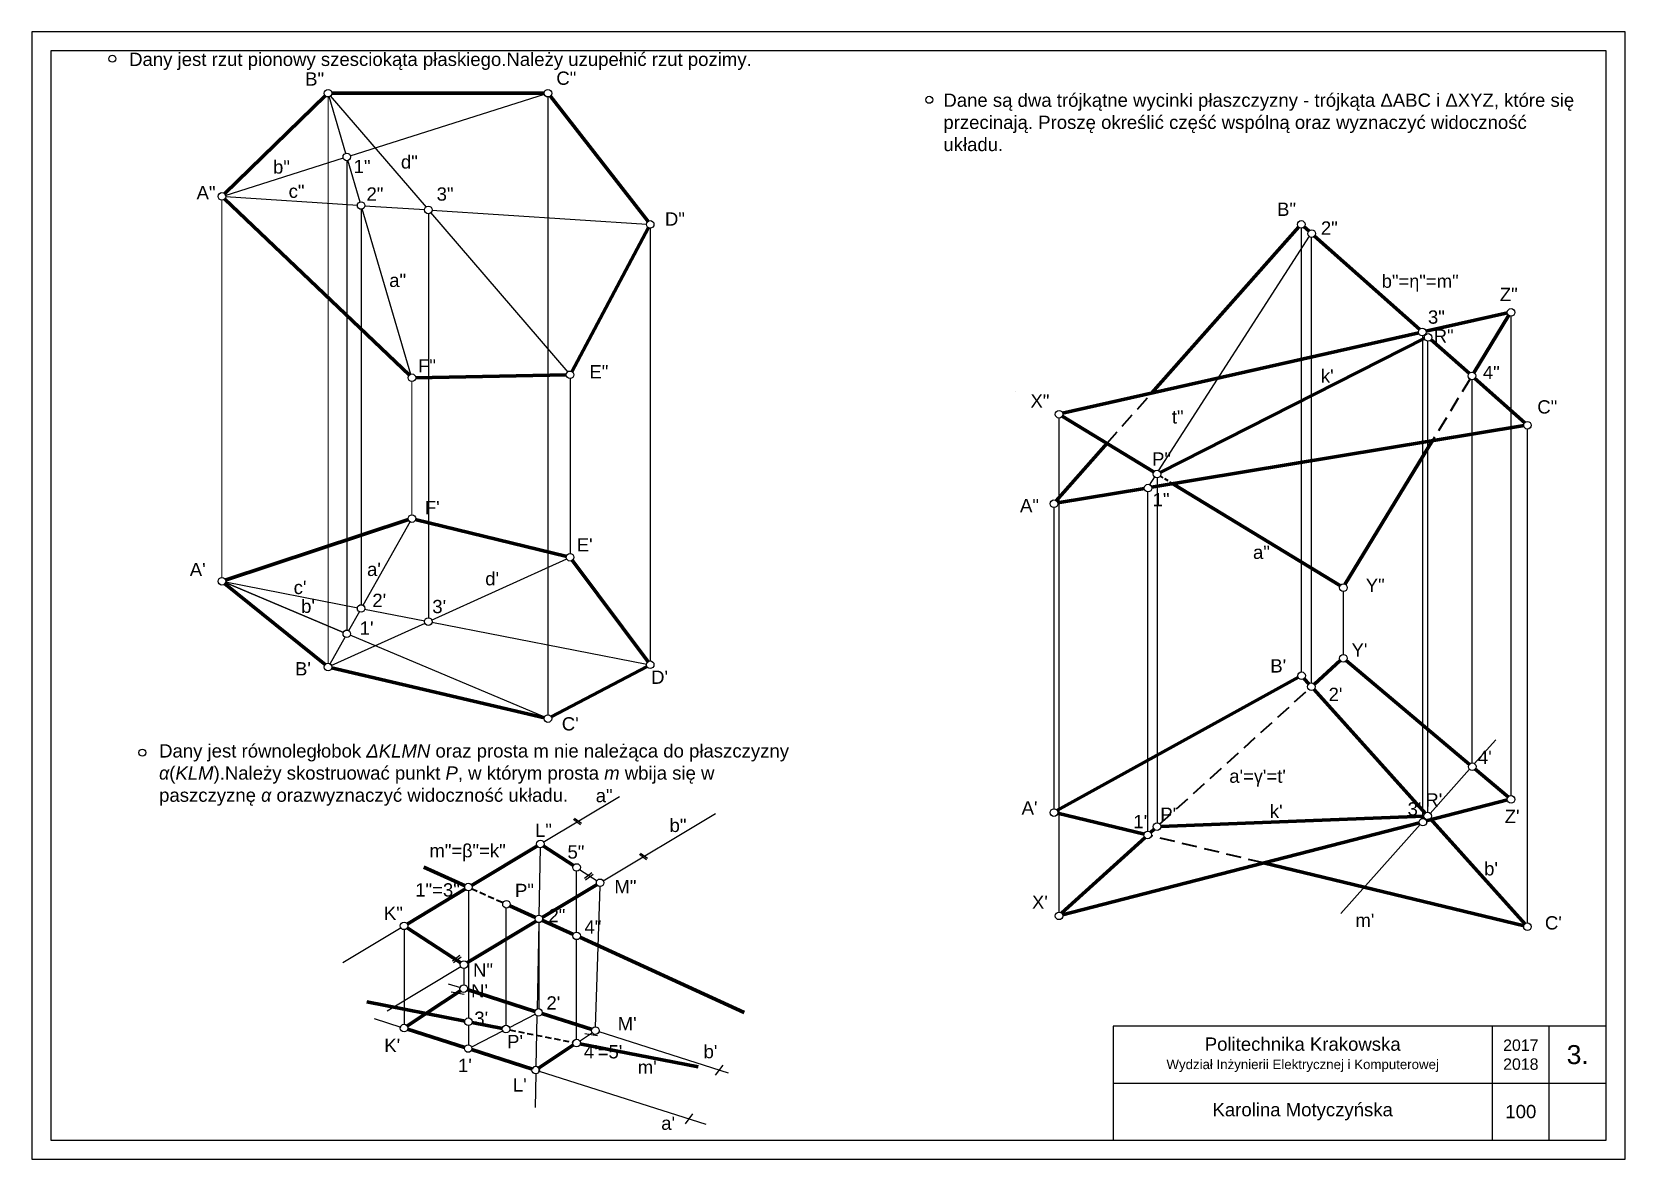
# Model space of a CAD drawing. Header units: inches. Extents: x 6 to 426, y 4 to 301.
import ezdxf

# ---------------------------------------------------------------- set-up
doc = ezdxf.new("R2010")
doc.units = ezdxf.units.IN
doc.header["$LTSCALE"] = 4
doc.header["$MEASUREMENT"] = 0
doc.linetypes.add('ACAD_ISO03W100', pattern=[30, 12, -18])
doc.linetypes.add('KRESKOWAX2', pattern=[1.5, 1, -0.5])
for name, color, linetype in [('ZADANIE 1', 7, 'Continuous'), ('ZADANIE 2', 7, 'Continuous'), ('ZADANIE 3', 7, 'Continuous')]:
    doc.layers.add(name, color=color, linetype=linetype)
doc.styles.get("Standard").update_dxf_attribs({"font": 'arial.ttf', "height": 3.5})

msp = doc.modelspace()

# ---------------------------------------------------------------- linework, layer by layer
for p, q in [((391.21, 8.93), (391.21, 38.93)), ((406.21, 8.93), (406.21, 38.93)), ((291.21, 23.93), (421.21, 23.93))]:
    msp.add_line(p, q)
for points in [[(6.21, 3.93), (426.21, 3.93), (426.21, 300.93), (6.21, 300.93)], [(11.21, 8.93), (421.21, 8.93), (421.21, 295.93), (11.21, 295.93)], [(291.21, 8.93), (421.21, 8.93), (421.21, 38.93), (291.21, 38.93)]]:
    msp.add_lwpolyline(points, close=True)
for centre in [(27.43, 293.86), (242.78, 283.03), (35.36, 111.02)]:
    msp.add_circle(centre, 0.917)
at = {"layer": 'ZADANIE 1', "lineweight": 70}
for p, q in [((56.98, 258.22), (83.63, 284.13)), ((85.2, 284.77), (141.33, 284.77)), ((142.81, 284.05), (168.63, 250.93)), ((105.74, 210.44), (56.98, 256.95)), ((168.76, 249.4), (148.53, 211.38)), ((147.18, 210.55), (107.32, 209.82)), ((105.53, 172.42), (57.19, 156.47)), ((107.29, 172.49), (147.2, 162.71)), ((148.64, 161.76), (168.65, 134.92)), ((57.03, 155.61), (83.57, 134.15)), ((85.18, 133.36), (141.35, 120.21)), ((143.06, 120.43), (168.41, 133.71))]:
    msp.add_line(p, q, dxfattribs=at)
at = {"layer": 'ZADANIE 1', "lineweight": 18}
for p, q in [((84.28, 283.85), (84.28, 134.49)), ((56.32, 256.66), (56.32, 157.1)), ((106.4, 208.89), (106.4, 173.62))]:
    msp.add_line(p, q, dxfattribs=at)
at = {"layer": 'ZADANIE 1'}
for p, q in [((88.97, 268.87), (84.54, 283.89)), ((84.88, 284.08), (110.12, 254.72)), ((90.11, 268.27), (141.37, 284.49)), ((142.25, 283.85), (142.25, 120.92)), ((57.19, 257.86), (88.36, 267.72)), ((89.23, 267.08), (89.23, 143.24)), ((92.75, 256.06), (89.49, 267.12)), ((57.23, 257.52), (92.1, 255.24)), ((93.01, 254.27), (93.01, 149.93)), ((106.14, 210.68), (93.27, 254.3)), ((93.93, 255.12), (109.81, 254.09)), ((110.72, 253.11), (110.72, 146.47)), ((111.32, 253.33), (147.5, 211.26)), ((111.64, 253.97), (168.28, 250.27)), ((169.2, 249.29), (169.2, 135.1)), ((148.09, 209.65), (148.09, 163.41)), ((105.95, 171.91), (93.46, 149.81)), ((111.56, 145.93), (147.26, 162.12)), ((57.16, 155.83), (88.39, 142.68)), ((88.39, 142.68), (57.16, 155.83)), ((57.22, 156.01), (92.11, 149.19)), ((92.56, 148.22), (89.68, 143.13)), ((93.91, 148.84), (109.82, 145.73)), ((85.12, 133.95), (109.89, 145.18)), ((111.62, 145.38), (168.29, 134.3)), ((88.78, 141.53), (84.73, 134.37)), ((141.4, 120.36), (90.08, 141.97))]:
    msp.add_line(p, q, dxfattribs=at)
for centre in [(84.28, 284.77), (142.25, 284.77), (89.23, 267.99), (56.32, 257.58), (93.01, 255.18), (110.72, 254.03), (169.2, 250.21), (340.84, 250.21), (343.58, 247.78), (396.15, 227.02), (372.73, 221.85), (374.28, 220.43), (106.4, 209.81), (148.09, 210.57), (385.83, 210.28), (277, 200.17), (400.46, 197.29), (302.82, 184.43), (300.44, 180.72), (275.65, 176.61), (106.4, 172.7), (148.09, 162.5), (56.32, 156.19), (351.94, 154.49), (93.01, 149.01), (89.23, 142.33), (110.72, 145.55), (84.28, 133.57), (169.2, 134.18), (351.94, 135.9), (340.91, 131.29), (343.51, 128.39), (142.25, 120), (385.91, 107.32), (396.15, 98.7), (275.65, 95.22), (302.82, 91.54), (372.88, 92.71), (374.18, 94.32), (300.35, 89.35), (140.25, 86.96), (149.8, 80.77), (121.3, 75.59), (156.01, 76.73), (131.32, 71.07), (139.85, 67.23), (277, 68.02), (104.33, 65.39), (149.8, 62.75), (400.46, 65.15), (120.09, 55.16), (120.05, 48.86), (139.76, 42.59), (104.33, 38.45), (121.3, 40.11), (131.19, 38.19), (154.77, 37.8), (121.22, 33.07), (149.8, 34.51), (139.04, 27.39)]:
    msp.add_circle(centre, 1, dxfattribs=at)
msp.add_arc((139.04, 27.39), 0.917, 331.1915, 162.3428, dxfattribs=at)
at = {"layer": 'ZADANIE 2'}
for p, q in [((141.03, 87.43), (161.12, 99.5)), ((161.12, 99.5), (161.12, 99.5)), ((148.99, 93.47), (150.84, 92.11)), ((149.26, 93.76), (151.12, 92.4)), ((156.8, 77.21), (186.45, 95.01)), ((140.23, 86.05), (139.87, 68.15)), ((166.4, 84.26), (168.26, 82.9)), ((166.68, 84.55), (168.53, 83.19)), ((149.8, 63.67), (149.8, 79.85)), ((150.57, 80.27), (155.24, 77.23)), ((153.82, 79.34), (151.85, 77.82)), ((154.15, 78.91), (152.18, 77.39)), ((154.8, 38.72), (155.98, 75.82)), ((121.3, 74.67), (121.3, 41.03)), ((131.27, 39.1), (131.27, 70.16)), ((88.21, 55.72), (103.54, 64.92)), ((104.33, 64.48), (104.33, 39.36)), ((139.83, 66.31), (139.37, 43.42)), ((139.84, 66.31), (139.84, 43.5)), ((149.8, 35.43), (149.8, 61.83)), ((99.87, 43.02), (119.31, 54.69)), ((119.03, 57.55), (117.06, 56.04)), ((119.36, 57.12), (117.39, 55.6)), ((120.05, 54.25), (120.05, 49.77)), ((115.99, 50.15), (119.18, 49.14)), ((116.78, 48), (120.14, 47.43)), ((138.98, 42.11), (132.04, 38.55)), ((96.42, 40.95), (103.45, 38.72)), ((121.3, 39.2), (121.3, 33.98)), ((139.33, 41.78), (139.06, 28.3)), ((130.41, 37.71), (122.07, 33.43)), ((150.56, 35.02), (154, 37.3)), ((151.94, 37.06), (155.3, 36.48)), ((155.64, 37.53), (189.77, 26.66)), ((139.02, 26.47), (138.84, 17.54)), ((139.92, 27.11), (183.9, 13.11)), ((188.31, 28.64), (186.37, 26.02)), ((180.38, 15.84), (178.44, 13.23))]:
    msp.add_line(p, q, dxfattribs=at)
at = {"layer": 'ZADANIE 2', "lineweight": 70}
for p, q in [((122.09, 76.06), (139.46, 86.49)), ((141.02, 86.46), (149.03, 81.27)), ((140.71, 67.55), (155.23, 76.26)), ((105.11, 65.86), (120.52, 75.11)), ((105.1, 64.89), (119.32, 55.66)), ((120.88, 55.64), (139.17, 66.62)), ((105.09, 38.95), (119.29, 48.35)), ((120.93, 48.58), (138.89, 42.86)), ((140.63, 42.3), (153.89, 38.08)), ((105.2, 38.16), (120.35, 33.34)), ((139.8, 27.9), (149.03, 34.01)), ((122.09, 32.78), (138.17, 27.66))]:
    msp.add_line(p, q, dxfattribs=at)
at = {"layer": 'ZADANIE 2', "color": 1, "lineweight": 70}
for p, q in [((109.57, 80.87), (120.47, 75.96)), ((132.16, 70.69), (139.01, 67.61)), ((140.68, 66.85), (148.96, 63.13)), ((150.63, 62.37), (193.94, 42.52)), ((94.51, 45.38), (120.4, 40.29)), ((122.2, 39.94), (130.29, 38.35)), ((150.7, 34.34), (181.81, 28.22))]:
    msp.add_line(p, q, dxfattribs=at)
at = {"layer": 'ZADANIE 2', "color": 1, "linetype": 'KRESKOWAX2', "lineweight": 35, "ltscale": 0.4}
for p, q in [((122.14, 75.21), (130.49, 71.45)), ((132.09, 37.99), (148.9, 34.69))]:
    msp.add_line(p, q, dxfattribs=at)
at = {"layer": 'ZADANIE 3', "color": 1, "lineweight": 70}
for p, q in [((301.37, 205.74), (340.23, 249.53)), ((341.52, 249.61), (342.9, 248.39)), ((344.27, 247.17), (372.07, 222.49)), ((375.01, 219.88), (385.15, 210.89)), ((375.01, 219.88), (375.73, 219.25)), ((386.52, 209.67), (399.78, 197.9)), ((399.55, 197.22), (301.32, 180.95)), ((276.18, 177.36), (289.66, 192.55)), ((299.52, 180.65), (276.54, 176.84)), ((276.4, 95.74), (340.07, 130.93)), ((341.52, 130.6), (342.9, 129.07)), ((344.12, 127.71), (373.57, 95)), ((299.47, 89.53), (276.55, 95.05)), ((374.8, 93.64), (399.84, 65.83)), ((399.58, 65.41), (330.84, 81.97))]:
    msp.add_line(p, q, dxfattribs=at)
at = {"layer": 'ZADANIE 3'}
for p, q in [((340.84, 249.3), (340.84, 132.2)), ((303.23, 185.25), (343.01, 247.06)), ((343.51, 129.31), (343.51, 246.86)), ((396.07, 226.1), (396.07, 99.62)), ((372.81, 220.92), (372.81, 93.63)), ((374.18, 95.24), (374.18, 219.52)), ((385.83, 209.36), (385.83, 108.23)), ((276.93, 199.25), (276.93, 68.93)), ((400.39, 196.38), (400.39, 66.07)), ((300.85, 181.54), (302.25, 183.72)), ((302.82, 183.51), (302.82, 92.46)), ((300.36, 90.23), (300.36, 179.81)), ((275.57, 175.7), (275.57, 96.13)), ((351.87, 153.58), (351.87, 136.81)), ((386.43, 108.07), (392.08, 114.41)), ((374.79, 95.01), (385.22, 106.71)), ((373.41, 93.46), (373.57, 93.64)), ((351.28, 68.62), (372.2, 92.1))]:
    msp.add_line(p, q, dxfattribs=at)
at = {"layer": 'ZADANIE 3', "color": 5, "lineweight": 70}
for p, q in [((373.7, 222.04), (395.24, 226.89)), ((395.59, 226.29), (386.31, 211.06)), ((277.87, 200.45), (371.84, 221.62)), ((302.05, 184.92), (277.79, 199.71)), ((375.44, 193.23), (352.33, 155.32)), ((351.17, 154.98), (307.02, 181.89)), ((344.19, 129), (351.2, 135.36)), ((352.65, 135.31), (385.21, 107.91)), ((386.61, 106.73), (395.45, 99.29)), ((395.24, 98.56), (373.75, 93.02)), ((371.98, 92.56), (304.81, 75.27)), ((277.61, 68.7), (299.68, 88.7)), ((301.04, 89.93), (302.14, 90.92)), ((304.81, 75.27), (277.86, 68.33))]:
    msp.add_line(p, q, dxfattribs=at)
at = {"layer": 'ZADANIE 3', "lineweight": 70}
for p, q in [((303.64, 184.84), (373.37, 220.2)), ((303.74, 91.58), (373.27, 94.29))]:
    msp.add_line(p, q, dxfattribs=at)
at = {"layer": 'ZADANIE 3', "color": 1, "linetype": 'KRESKOWAX2', "lineweight": 35, "ltscale": 0.25}
msp.add_line((373.44, 221.28), (373.65, 221.1), dxfattribs=at)
at = {"layer": 'ZADANIE 3', "color": 1}
msp.add_line((373.49, 221.23), (373.5, 221.23), dxfattribs=at)
at = {"layer": 'ZADANIE 3', "color": 5, "linetype": 'KRESKOWAX2', "lineweight": 35}
for p, q in [((385.35, 209.5), (375.44, 193.23)), ((303.5, 92.16), (342.83, 127.77))]:
    msp.add_line(p, q, dxfattribs=at)
at = {"layer": 'ZADANIE 3', "color": 1, "linetype": 'KRESKOWAX2', "lineweight": 35}
for p, q in [((289.66, 192.55), (301.37, 205.74)), ((330.84, 81.97), (301.25, 89.1))]:
    msp.add_line(p, q, dxfattribs=at)
at = {"layer": 'ZADANIE 3', "color": 5, "linetype": 'KRESKOWAX2', "lineweight": 35, "ltscale": 0.25}
msp.add_line((307.02, 181.89), (303.61, 183.97), dxfattribs=at)
at = {"layer": 'ZADANIE 3', "color": 1, "linetype": 'ACAD_ISO03W100', "lineweight": 35, "ltscale": 0.25}
msp.add_line((374.8, 93.64), (375.05, 93.36), dxfattribs=at)

# ---------------------------------------------------------------- texts
for s, width, gutter_width, insert, char_height, attachment_point in [('Dany jest rzut pionowy szesciokąta płaskiego.Należy uzupełnić rzut pozimy.', 343.1857, 1, (31.85, 295.44), 3.5, 1), ('Politechnika Krakowska\\P{\\H0.71429x;Wydział Inżynierii Elektrycznej i Komputerowej }', 100, 17.5, (341.21, 31.43), 3.5, 5), ('2017\\P2018', 15, 17.5, (398.71, 31.43), 3, 5), ('3.', 15, 17.5, (413.71, 31.43), 5, 5)]:
    msp.add_mtext_dynamic_manual_height_columns(s, width=width, gutter_width=gutter_width, heights=[0], dxfattribs=dict(insert=insert, char_height=char_height, attachment_point=attachment_point))
at = {"lineweight": 18, "char_height": 3.5, "attachment_point": 5}
for s, width, insert in [('Karolina Motyczyńska', 100, (341.21, 16.43)), ('100', 15, (398.71, 16.43))]:
    msp.add_mtext_dynamic_manual_height_columns(s, width=width, gutter_width=17.5, heights=[0], dxfattribs=dict(at, insert=insert))
at = {"layer": 'ZADANIE 1', "char_height": 3.5, "attachment_point": 1}
for s, width, insert in [('B"', 7.3812, (78.25, 290.26)), ('C"', 7.3812, (144.46, 290.48)), ('b"', 7.3812, (69.78, 267.08)), ('1"', 7.3812, (91.03, 267.21)), ('d"', 7.3812, (103.49, 268.41)), ('c"', 7.3812, (73.89, 260.7)), ('A"', 7.3812, (49.62, 260.3)), ('2"', 7.3812, (94.42, 259.96)), ('3"', 7.3812, (112.91, 259.96)), ('D"', 7.3812, (173.09, 253.37)), ('a"', 7.3812, (100.41, 237.21)), ('F"', 7.3812, (108, 214.69)), ('E"', 7.3812, (153.18, 213.12)), ("F'", 7.3812, (109.79, 177.35)), ("E'", 7.3812, (149.83, 167.53)), ("A'", 7.3812, (47.83, 161.03)), ("a'", 7.3812, (94.56, 161.06)), ("c'", 7.3812, (75.22, 156.3)), ("d'", 7.3812, (125.72, 158.6)), ("b'", 7.3812, (77.18, 151.34)), ("2'", 7.3812, (95.96, 152.9)), ("3'", 7.3812, (111.77, 151.27)), ("1'", 7.3812, (92.63, 145.58)), ("B'", 7.3812, (75.57, 134.87)), ("D'", 7.3812, (169.44, 132.65)), ("C'", 7.3812, (145.9, 120.36)), ('a"', 7.3812, (154.84, 101.46)), ('b"', 7.3812, (174.31, 93.61)), ('L"', 7.3812, (138.84, 92.34)), ('m"={\\fSymbol|b0|i0|c2|p18;b}"=k"', 48.1039, (111, 86.95)), ('5"', 7.3812, (147.4, 86.6)), ('1"=3"', 7.3812, (107.26, 76.61)), ('P"', 7.3812, (133.56, 76.46)), ('M"', 7.3812, (159.77, 77.49)), ('K"', 7.3812, (99.01, 70.47)), ('2"', 7.3812, (142.38, 69.85)), ('4"', 7.3812, (151.88, 66.83)), ('N"', 7.3812, (122.5, 55.49)), ("N'", 7.3812, (121.99, 50.02)), ("2'", 7.3812, (141.85, 46.82)), ("3'", 7.3812, (122.84, 42.79)), ("M'", 7.3812, (160.63, 41.38)), ("K'", 7.3812, (99.11, 35.63)), ("P'", 7.3812, (131.48, 36.65)), ("4'=5'", 7.3812, (151.7, 33.96)), ("b'", 7.3812, (183.27, 34)), ("1'", 7.3812, (118.54, 30.37)), ("m'", 7.3812, (165.92, 29.9)), ("L'", 7.3812, (133, 25.24)), ("a'", 7.3812, (172.11, 15.14))]:
    msp.add_mtext_dynamic_manual_height_columns(s, width=width, gutter_width=1, heights=[0], dxfattribs=dict(at, insert=insert))
at = {"layer": 'ZADANIE 2', "insert": (39.75, 113.24), "char_height": 3.5, "attachment_point": 1}
msp.add_mtext_dynamic_manual_height_columns('Dany jest równoległobok {\\fArial|b0|i1|c238|p34;ΔKLMN} oraz prosta m nie należąca do płaszczyzny {\\fSymbol|b0|i1|c2|p18;a}({\\fArial|b0|i1|c238|p34;KLM}).Należy skostruować punkt {\\fArial|b0|i1|c238|p34;P}, w którym prosta{\\fArial|b0|i1|c238|p34; m} wbija się w paszczyznę {\\fSymbol|b0|i1|c2|p18;a} orazwyznaczyć widoczność układu.', width=171.1362, gutter_width=1, heights=[0], dxfattribs=at)
at = {"layer": 'ZADANIE 3', "attachment_point": 1}
for s, width, insert, char_height in [('Dane są dwa trójkątne wycinki płaszczyzny - trójkąta ΔABC i ΔXYZ, które się przecinają. Proszę określić część wspólną oraz wyznaczyć widoczność układu.', 168.5948, (246.49, 284.68), 3.5), ('B"', 12.8349, (334.46, 255.94), 3.5), ('2"', 12.8349, (346, 250.99), 3.5), ('b"={\\fSymbol|b0|i0|c2|p18;h}"=m"', 12.8349, (362.02, 236.99), 3.5), ('Z"', 12.8349, (393.17, 233.49), 3.5), ('3"', 12.8349, (374.22, 227.54), 3.5), ('R"', 12.8349, (375.73, 222.56), 3.5), ("k'", 12.8349, (345.99, 212.01), 3.5), ('4"', 12.8349, (388.7, 212.93), 3.5), ('z', 11.5915, (265.33, 206.23), 0.2), ('X"', 12.8349, (269.45, 205.43), 3.5), ('C"', 12.8349, (403.05, 203.87), 3.5), ('t"', 12.8349, (306.71, 201.25), 3.5), ('P"', 12.8349, (301.51, 190.14), 3.5), ('A"', 12.8349, (266.69, 177.88), 3.5), ('1"', 12.8349, (301.65, 179.44), 3.5), ('a"', 12.8349, (328.11, 165.57), 3.5), ('Y"', 12.8349, (357.83, 156.88), 3.5), ("Y'", 12.8349, (354.08, 139.85), 3.5), ("B'", 12.8349, (332.67, 135.63), 3.5), ("2'", 12.8349, (348.03, 128.12), 3.5), ("4'", 12.8349, (387.4, 111.56), 3.5), ("a'={\\fSymbol|b0|i0|c2|p18;g}'=t'", 12.8349, (321.85, 106.58), 3.5), ("A'", 12.8349, (267.11, 98.22), 3.5), ("k'", 12.8349, (332.54, 97.33), 3.5), ("3'", 12.8349, (368.86, 97.94), 3.5), ("R'", 12.8349, (373.54, 100.32), 3.5), ("1'", 12.8349, (296.57, 94.6), 3.5), ("P'", 12.8349, (303.67, 96.54), 3.5), ("Z'", 12.8349, (394.46, 95.96), 3.5), ("b'", 12.8349, (389.03, 82.17), 3.5), ("X'", 12.8349, (269.84, 73.38), 3.5), ("m'", 12.8349, (355.1, 68.61), 3.5), ("C'", 12.8349, (405.06, 67.93), 3.5)]:
    msp.add_mtext_dynamic_manual_height_columns(s, width=width, gutter_width=1, heights=[0], dxfattribs=dict(at, insert=insert, char_height=char_height))

doc.saveas('drawing.dxf')
